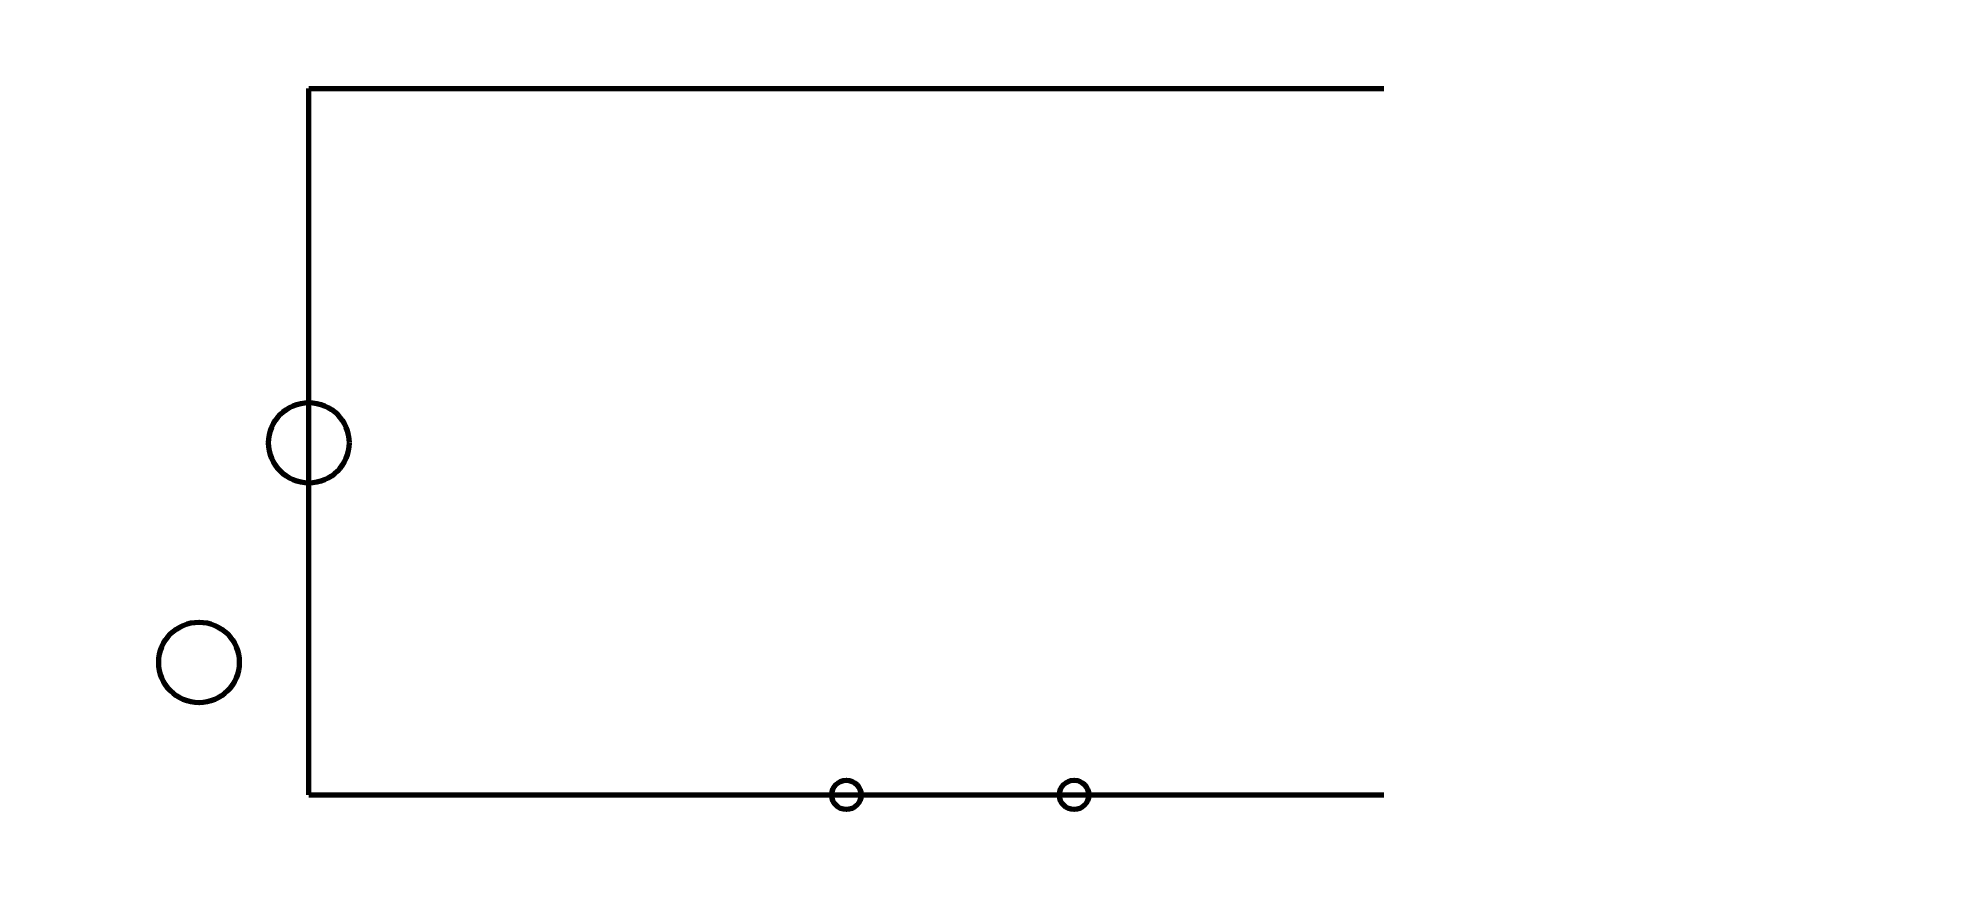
# Model space of a CAD drawing. Header units: millimetres. Extents: x 0 to 2588, y 0 to 1153.
import ezdxf

# ---------------------------------------------------------------- set-up
doc = ezdxf.new("R2010")
doc.units = ezdxf.units.MM
for name, color, linetype, lineweight in [('Drains', 4, 'Continuous', 70), ('VentStack', 5, 'Continuous', 70), ('Walls', 1, 'Continuous', 70)]:
    doc.layers.add(name, color=color, linetype=linetype, lineweight=lineweight)

msp = doc.modelspace()

# ---------------------------------------------------------------- linework, layer by layer
at = {"layer": 'Drains', "ltscale": 100}
for centre, radius in [((370, 600, 150), 55), ((1104, 119, 400), 20), ((1415, 119, 250), 20)]:
    msp.add_circle(centre, radius, dxfattribs=at)
at = {"layer": 'VentStack', "ltscale": 100}
msp.add_circle((220, 300), 55, dxfattribs=at)
at = {"layer": 'Walls', "ltscale": 100}
for p, q in [((370, 119), (370, 1084)), ((370, 1084), (1838, 1084)), ((370, 119), (1838, 119))]:
    msp.add_line(p, q, dxfattribs=at)

doc.saveas('drawing.dxf')
